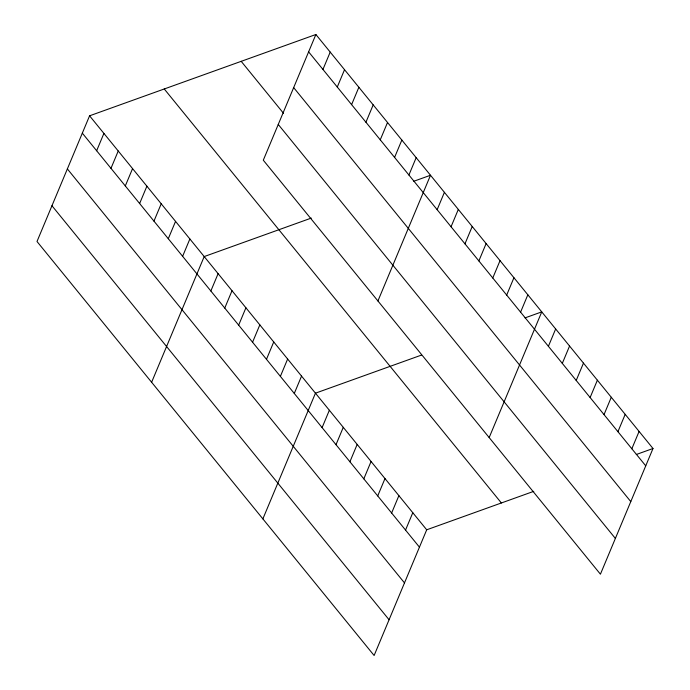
<?xml version="1.0" encoding="UTF-8"?>
<svg xmlns="http://www.w3.org/2000/svg" width="690" height="690" viewBox="0 0 690 690"><rect width="100%" height="100%" fill="white"/><g stroke="black" fill="none" stroke-linecap="round" stroke-linejoin="round"><path stroke-width="1.03" d="M315.882 34.5L263.295 160.201L600.421 574.192L652.999 448.5L315.882 34.5L89.579 115.808L37.001 241.5L374.118 655.5L426.705 529.799L533.775 491.332M96.652 150.748L103.905 133.403M110.978 168.343L118.232 150.998M125.304 185.938L132.566 168.593M139.63 203.533L146.892 186.188M153.956 221.128L161.219 203.783M168.291 238.723L175.545 221.378M182.617 256.318L189.871 238.973M151.619 382.26L204.197 256.568L311.276 218.092M210.847 290.99L218.109 273.645M322.946 69.44L330.208 52.095M224.759 308.068L232.013 290.723M337.281 87.035L344.534 69.69M238.662 325.145L245.916 307.8M351.607 104.63L358.86 87.285M252.566 342.223L259.828 324.878M266.478 359.3L273.732 341.955M365.933 122.225L373.187 104.88M280.382 376.378L287.635 359.033M380.259 139.82L387.521 122.475M294.285 393.455L301.547 376.102M394.585 157.415L401.847 140.07M262.873 518.88L315.451 393.179L421.512 355.074M408.911 175.01L416.173 157.665M322.101 427.61L329.354 410.257M377.922 300.961L430.5 175.26L413.793 181.263M336.004 444.688L343.266 427.334M437.149 209.682L444.403 192.338M349.916 461.765L357.17 444.412M451.053 226.76L458.315 209.415M363.82 478.843L371.073 461.489M464.965 243.837L472.219 226.493M377.723 495.92L384.986 478.567M478.869 260.915L486.122 243.57M391.635 512.998L398.889 495.644M492.772 277.992L500.034 260.647M405.539 530.075L412.793 512.722M506.684 295.07L513.938 277.725M520.588 312.147L527.841 294.803M489.167 437.572L541.754 311.88L525.047 317.883M548.403 346.302L555.657 328.957M562.307 363.38L569.561 346.035M576.21 380.457L583.473 363.113M590.123 397.535L597.376 380.19M604.026 414.612L611.28 397.268M617.93 431.69L625.192 414.345M631.842 448.767L639.095 431.423M636.301 454.503L652.999 448.5M308.62 51.845L645.745 465.845M293.664 87.604L630.789 501.604M241.198 61.332L283.53 113.315M278.251 124.442L615.377 538.442M164.255 88.975L501.38 502.976M89.579 115.808L426.705 529.799M82.326 133.153L419.442 547.153M67.361 168.912L404.487 582.903M51.957 205.749L389.074 619.749"/></g></svg>
